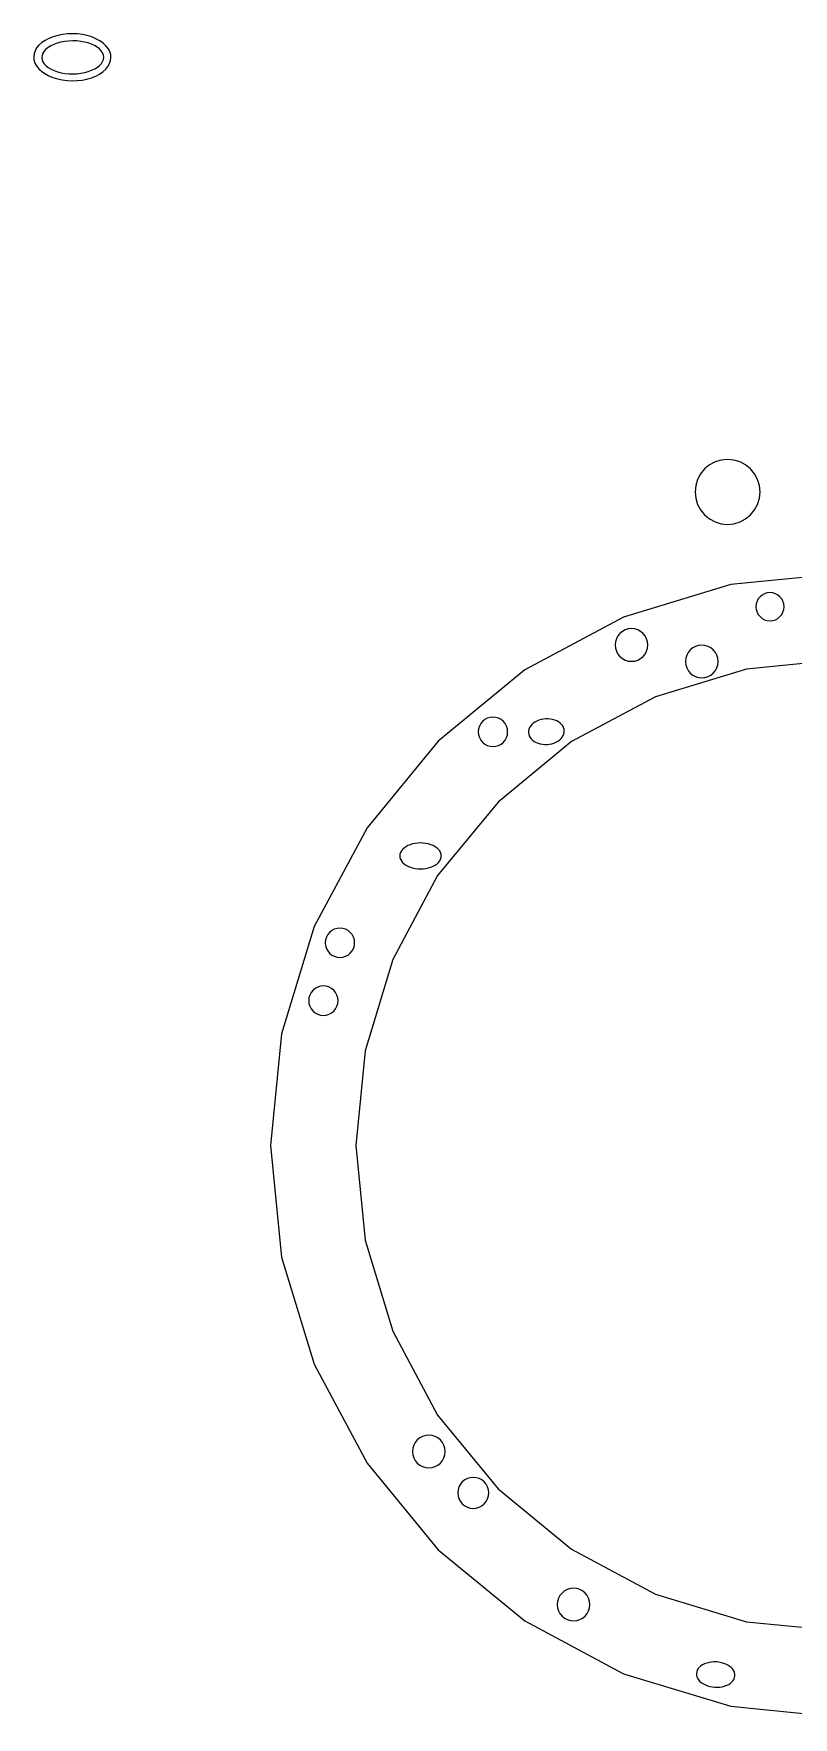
# Model space of a CAD drawing. Extents: x -1 to 217, y -22 to 302.
# Drawn here: x 160.04 to 175.59, y 21.17 to 55.63 of the extents above; entities that cross this region are included whole.
import ezdxf

# ---------------------------------------------------------------- set-up
doc = ezdxf.new("R2010")
doc.units = 0

msp = doc.modelspace()

# ---------------------------------------------------------------- linework, layer by layer
at = {"layer": 'CIRCLES'}
for p, q in [((174.114, 46.901), (173.99, 46.863)), ((174.244, 46.913), (174.114, 46.901)), ((174.374, 46.901), (174.244, 46.913)), ((174.498, 46.863), (174.374, 46.901)), ((173.692, 46.618), (173.63, 46.503)), ((173.774, 46.719), (173.692, 46.618)), ((173.875, 46.802), (173.774, 46.719)), ((173.99, 46.863), (173.875, 46.802)), ((174.613, 46.802), (174.498, 46.863)), ((174.714, 46.719), (174.613, 46.802)), ((174.796, 46.618), (174.714, 46.719)), ((174.858, 46.503), (174.796, 46.618)), ((173.592, 46.379), (173.58, 46.249)), ((173.58, 46.249), (173.592, 46.12)), ((173.63, 46.503), (173.592, 46.379)), ((174.896, 46.379), (174.858, 46.503)), ((174.908, 46.249), (174.896, 46.379)), ((174.896, 46.12), (174.908, 46.249)), ((173.592, 46.12), (173.63, 45.995)), ((173.63, 45.995), (173.692, 45.88)), ((173.692, 45.88), (173.774, 45.779)), ((174.714, 45.779), (174.796, 45.88)), ((174.796, 45.88), (174.858, 45.995)), ((174.858, 45.995), (174.896, 46.12)), ((173.774, 45.779), (173.875, 45.697)), ((173.875, 45.697), (173.99, 45.635)), ((173.99, 45.635), (174.114, 45.598)), ((174.114, 45.598), (174.244, 45.585)), ((174.244, 45.585), (174.374, 45.598)), ((174.374, 45.598), (174.498, 45.635)), ((174.498, 45.635), (174.613, 45.697)), ((174.613, 45.697), (174.714, 45.779)), ((176.594, 44.578), (174.31, 44.353)), ((174.31, 44.353), (172.114, 43.687)), ((174.952, 44.139), (174.908, 44.103)), ((175.002, 44.166), (174.952, 44.139)), ((175.056, 44.182), (175.002, 44.166)), ((175.112, 44.188), (175.056, 44.182)), ((175.168, 44.182), (175.112, 44.188)), ((175.222, 44.166), (175.168, 44.182)), ((175.272, 44.139), (175.222, 44.166)), ((175.315, 44.103), (175.272, 44.139)), ((174.829, 43.956), (174.824, 43.9)), ((174.824, 43.9), (174.829, 43.843)), ((174.846, 44.01), (174.829, 43.956)), ((174.829, 43.843), (174.846, 43.789)), ((174.872, 44.06), (174.846, 44.01)), ((174.846, 43.789), (174.872, 43.74)), ((174.908, 44.103), (174.872, 44.06)), ((175.351, 44.06), (175.315, 44.103)), ((175.378, 44.01), (175.351, 44.06)), ((175.351, 43.74), (175.378, 43.789)), ((175.394, 43.956), (175.378, 44.01)), ((175.378, 43.789), (175.394, 43.843)), ((175.4, 43.9), (175.394, 43.956)), ((175.394, 43.843), (175.4, 43.9)), ((172.114, 43.687), (170.09, 42.605)), ((172.147, 43.426), (172.09, 43.395)), ((172.21, 43.445), (172.147, 43.426)), ((172.275, 43.451), (172.21, 43.445)), ((172.341, 43.445), (172.275, 43.451)), ((172.404, 43.426), (172.341, 43.445)), ((172.461, 43.395), (172.404, 43.426)), ((174.872, 43.74), (174.908, 43.696)), ((174.908, 43.696), (174.952, 43.66)), ((174.952, 43.66), (175.002, 43.634)), ((175.002, 43.634), (175.056, 43.617)), ((175.056, 43.617), (175.112, 43.612)), ((175.112, 43.612), (175.168, 43.617)), ((175.168, 43.617), (175.222, 43.634)), ((175.222, 43.634), (175.272, 43.66)), ((175.272, 43.66), (175.315, 43.696)), ((175.315, 43.696), (175.351, 43.74)), ((171.947, 43.182), (171.941, 43.117)), ((171.941, 43.117), (171.947, 43.051)), ((171.966, 43.245), (171.947, 43.182)), ((171.997, 43.302), (171.966, 43.245)), ((172.039, 43.353), (171.997, 43.302)), ((172.09, 43.395), (172.039, 43.353)), ((172.512, 43.353), (172.461, 43.395)), ((172.554, 43.302), (172.512, 43.353)), ((172.585, 43.245), (172.554, 43.302)), ((172.604, 43.182), (172.585, 43.245)), ((172.61, 43.117), (172.604, 43.182)), ((172.604, 43.051), (172.61, 43.117)), ((173.587, 43.087), (173.529, 43.056)), ((173.65, 43.106), (173.587, 43.087)), ((173.715, 43.113), (173.65, 43.106)), ((173.78, 43.106), (173.715, 43.113)), ((173.843, 43.087), (173.78, 43.106)), ((173.901, 43.056), (173.843, 43.087)), ((171.947, 43.051), (171.966, 42.988)), ((171.966, 42.988), (171.997, 42.931)), ((171.997, 42.931), (172.039, 42.88)), ((172.039, 42.88), (172.09, 42.838)), ((172.09, 42.838), (172.147, 42.807)), ((172.147, 42.807), (172.21, 42.788)), ((172.21, 42.788), (172.275, 42.782)), ((172.275, 42.782), (172.341, 42.788)), ((172.341, 42.788), (172.404, 42.807)), ((172.404, 42.807), (172.461, 42.838)), ((172.461, 42.838), (172.512, 42.88)), ((172.512, 42.88), (172.554, 42.931)), ((172.554, 42.931), (172.585, 42.988)), ((172.585, 42.988), (172.604, 43.051)), ((173.387, 42.843), (173.38, 42.778)), ((173.38, 42.778), (173.387, 42.713)), ((173.406, 42.906), (173.387, 42.843)), ((173.437, 42.964), (173.406, 42.906)), ((173.478, 43.014), (173.437, 42.964)), ((173.529, 43.056), (173.478, 43.014)), ((173.951, 43.014), (173.901, 43.056)), ((173.993, 42.964), (173.951, 43.014)), ((174.024, 42.906), (173.993, 42.964)), ((174.043, 42.843), (174.024, 42.906)), ((174.05, 42.778), (174.043, 42.843)), ((174.043, 42.713), (174.05, 42.778)), ((176.574, 42.814), (174.634, 42.623)), ((170.09, 42.605), (168.316, 41.149)), ((174.634, 42.623), (172.769, 42.057)), ((173.387, 42.713), (173.406, 42.65)), ((173.406, 42.65), (173.437, 42.592)), ((173.437, 42.592), (173.478, 42.541)), ((173.478, 42.541), (173.529, 42.5)), ((173.529, 42.5), (173.587, 42.469)), ((173.587, 42.469), (173.65, 42.45)), ((173.65, 42.45), (173.715, 42.443)), ((173.715, 42.443), (173.78, 42.45)), ((173.78, 42.45), (173.843, 42.469)), ((173.843, 42.469), (173.901, 42.5)), ((173.901, 42.5), (173.951, 42.541)), ((173.951, 42.541), (173.993, 42.592)), ((173.993, 42.592), (174.024, 42.65)), ((174.024, 42.65), (174.043, 42.713)), ((172.769, 42.057), (171.05, 41.138)), ((169.144, 41.397), (169.138, 41.339)), ((169.161, 41.454), (169.144, 41.397)), ((169.189, 41.506), (169.161, 41.454)), ((169.226, 41.551), (169.189, 41.506)), ((169.272, 41.589), (169.226, 41.551)), ((169.324, 41.616), (169.272, 41.589)), ((169.38, 41.634), (169.324, 41.616)), ((169.439, 41.639), (169.38, 41.634)), ((169.498, 41.634), (169.439, 41.639)), ((169.554, 41.616), (169.498, 41.634)), ((169.606, 41.589), (169.554, 41.616)), ((169.652, 41.551), (169.606, 41.589)), ((169.689, 41.506), (169.652, 41.551)), ((169.717, 41.454), (169.689, 41.506)), ((169.734, 41.397), (169.717, 41.454)), ((169.74, 41.339), (169.734, 41.397)), ((168.316, 41.149), (166.861, 39.375)), ((169.138, 41.339), (169.144, 41.28)), ((169.144, 41.28), (169.161, 41.223)), ((169.161, 41.223), (169.189, 41.171)), ((169.189, 41.171), (169.226, 41.126)), ((169.226, 41.126), (169.272, 41.088)), ((169.272, 41.088), (169.324, 41.061)), ((169.324, 41.061), (169.38, 41.043)), ((169.38, 41.043), (169.439, 41.038)), ((169.439, 41.038), (169.498, 41.043)), ((169.498, 41.043), (169.554, 41.061)), ((171.05, 41.138), (169.544, 39.902)), ((169.554, 41.061), (169.606, 41.088)), ((169.606, 41.088), (169.652, 41.126)), ((169.652, 41.126), (169.689, 41.171)), ((169.689, 41.171), (169.717, 41.223)), ((169.717, 41.223), (169.734, 41.28)), ((169.734, 41.28), (169.74, 41.339)), ((169.544, 39.902), (168.307, 38.395)), ((166.861, 39.375), (165.779, 37.352)), ((168.307, 38.395), (167.389, 36.676)), ((165.779, 37.352), (165.113, 35.156)), ((166.094, 37.233), (166.056, 37.188)), ((166.139, 37.271), (166.094, 37.233)), ((166.191, 37.298), (166.139, 37.271)), ((166.248, 37.316), (166.191, 37.298)), ((166.306, 37.321), (166.248, 37.316)), ((166.365, 37.316), (166.306, 37.321)), ((166.422, 37.298), (166.365, 37.316)), ((166.474, 37.271), (166.422, 37.298)), ((166.519, 37.233), (166.474, 37.271)), ((166.557, 37.188), (166.519, 37.233)), ((166.011, 37.079), (166.006, 37.02)), ((166.006, 37.02), (166.011, 36.962)), ((166.029, 37.136), (166.011, 37.079)), ((166.011, 36.962), (166.029, 36.905)), ((166.056, 37.188), (166.029, 37.136)), ((166.029, 36.905), (166.056, 36.853)), ((166.584, 37.136), (166.557, 37.188)), ((166.557, 36.853), (166.584, 36.905)), ((166.602, 37.079), (166.584, 37.136)), ((166.584, 36.905), (166.602, 36.962)), ((166.607, 37.02), (166.602, 37.079)), ((166.602, 36.962), (166.607, 37.02)), ((166.056, 36.853), (166.094, 36.808)), ((166.094, 36.808), (166.139, 36.77)), ((166.139, 36.77), (166.191, 36.743)), ((166.191, 36.743), (166.248, 36.725)), ((166.248, 36.725), (166.306, 36.72)), ((166.306, 36.72), (166.365, 36.725)), ((166.365, 36.725), (166.422, 36.743)), ((166.422, 36.743), (166.474, 36.77)), ((166.474, 36.77), (166.519, 36.808)), ((166.519, 36.808), (166.557, 36.853)), ((167.389, 36.676), (166.823, 34.811)), ((165.673, 35.894), (165.667, 35.835)), ((165.69, 35.95), (165.673, 35.894)), ((165.718, 36.002), (165.69, 35.95)), ((165.755, 36.048), (165.718, 36.002)), ((165.801, 36.085), (165.755, 36.048)), ((165.853, 36.113), (165.801, 36.085)), ((165.909, 36.13), (165.853, 36.113)), ((165.968, 36.136), (165.909, 36.13)), ((166.027, 36.13), (165.968, 36.136)), ((166.083, 36.113), (166.027, 36.13)), ((166.135, 36.085), (166.083, 36.113)), ((166.181, 36.048), (166.135, 36.085)), ((166.218, 36.002), (166.181, 36.048)), ((166.246, 35.95), (166.218, 36.002)), ((166.263, 35.894), (166.246, 35.95)), ((166.269, 35.835), (166.263, 35.894)), ((165.667, 35.835), (165.673, 35.776)), ((165.673, 35.776), (165.69, 35.72)), ((165.69, 35.72), (165.718, 35.668)), ((165.718, 35.668), (165.755, 35.622)), ((165.755, 35.622), (165.801, 35.585)), ((165.801, 35.585), (165.853, 35.557)), ((165.853, 35.557), (165.909, 35.54)), ((165.909, 35.54), (165.968, 35.534)), ((165.968, 35.534), (166.027, 35.54)), ((166.027, 35.54), (166.083, 35.557)), ((166.083, 35.557), (166.135, 35.585)), ((166.135, 35.585), (166.181, 35.622)), ((166.181, 35.622), (166.218, 35.668)), ((166.218, 35.668), (166.246, 35.72)), ((166.246, 35.72), (166.263, 35.776)), ((166.263, 35.776), (166.269, 35.835)), ((165.113, 35.156), (164.888, 32.872)), ((166.823, 34.811), (166.632, 32.872)), ((164.888, 32.872), (165.113, 30.588)), ((166.632, 32.872), (166.823, 30.932)), ((166.823, 30.932), (167.389, 29.067)), ((165.113, 30.588), (165.779, 28.392)), ((167.389, 29.067), (168.307, 27.348)), ((165.779, 28.392), (166.861, 26.368)), ((168.307, 27.348), (169.544, 25.842)), ((167.941, 26.885), (167.89, 26.843)), ((167.999, 26.916), (167.941, 26.885)), ((168.062, 26.935), (167.999, 26.916)), ((168.127, 26.941), (168.062, 26.935)), ((168.192, 26.935), (168.127, 26.941)), ((168.255, 26.916), (168.192, 26.935)), ((168.313, 26.885), (168.255, 26.916)), ((168.363, 26.843), (168.313, 26.885)), ((167.799, 26.672), (167.792, 26.607)), ((167.792, 26.607), (167.799, 26.541)), ((167.818, 26.735), (167.799, 26.672)), ((167.799, 26.541), (167.818, 26.478)), ((167.849, 26.792), (167.818, 26.735)), ((167.89, 26.843), (167.849, 26.792)), ((168.405, 26.792), (168.363, 26.843)), ((168.436, 26.735), (168.405, 26.792)), ((168.455, 26.672), (168.436, 26.735)), ((168.436, 26.478), (168.455, 26.541)), ((168.462, 26.607), (168.455, 26.672)), ((168.455, 26.541), (168.462, 26.607)), ((166.861, 26.368), (168.316, 24.594)), ((167.818, 26.478), (167.849, 26.421)), ((167.849, 26.421), (167.89, 26.37)), ((167.89, 26.37), (167.941, 26.328)), ((167.941, 26.328), (167.999, 26.297)), ((167.999, 26.297), (168.062, 26.278)), ((168.062, 26.278), (168.127, 26.272)), ((168.127, 26.272), (168.192, 26.278)), ((168.192, 26.278), (168.255, 26.297)), ((168.255, 26.297), (168.313, 26.328)), ((168.313, 26.328), (168.363, 26.37)), ((168.363, 26.37), (168.405, 26.421)), ((168.405, 26.421), (168.436, 26.478)), ((168.744, 25.881), (168.726, 25.822)), ((168.773, 25.936), (168.744, 25.881)), ((168.812, 25.984), (168.773, 25.936)), ((168.861, 26.024), (168.812, 25.984)), ((168.915, 26.053), (168.861, 26.024)), ((168.975, 26.071), (168.915, 26.053)), ((169.037, 26.077), (168.975, 26.071)), ((169.099, 26.071), (169.037, 26.077)), ((169.159, 26.053), (169.099, 26.071)), ((169.213, 26.024), (169.159, 26.053)), ((169.262, 25.984), (169.213, 26.024)), ((169.301, 25.936), (169.262, 25.984)), ((169.33, 25.881), (169.301, 25.936)), ((169.348, 25.822), (169.33, 25.881)), ((168.726, 25.822), (168.719, 25.76)), ((168.719, 25.76), (168.726, 25.698)), ((168.726, 25.698), (168.744, 25.638)), ((168.744, 25.638), (168.773, 25.583)), ((168.773, 25.583), (168.812, 25.535)), ((168.812, 25.535), (168.861, 25.496)), ((169.213, 25.496), (169.262, 25.535)), ((169.262, 25.535), (169.301, 25.583)), ((169.301, 25.583), (169.33, 25.638)), ((169.33, 25.638), (169.348, 25.698)), ((169.355, 25.76), (169.348, 25.822)), ((169.348, 25.698), (169.355, 25.76)), ((169.544, 25.842), (171.05, 24.606)), ((168.861, 25.496), (168.915, 25.466)), ((168.915, 25.466), (168.975, 25.448)), ((168.975, 25.448), (169.037, 25.442)), ((169.037, 25.442), (169.099, 25.448)), ((169.099, 25.448), (169.159, 25.466)), ((169.159, 25.466), (169.213, 25.496)), ((168.316, 24.594), (170.09, 23.139)), ((171.05, 24.606), (172.769, 23.687)), ((170.962, 23.783), (170.904, 23.752)), ((171.025, 23.802), (170.962, 23.783)), ((171.09, 23.809), (171.025, 23.802)), ((171.155, 23.802), (171.09, 23.809)), ((171.218, 23.783), (171.155, 23.802)), ((171.276, 23.752), (171.218, 23.783)), ((170.762, 23.539), (170.755, 23.474)), ((170.755, 23.474), (170.762, 23.409)), ((170.781, 23.602), (170.762, 23.539)), ((170.812, 23.66), (170.781, 23.602)), ((170.854, 23.71), (170.812, 23.66)), ((170.904, 23.752), (170.854, 23.71)), ((171.327, 23.71), (171.276, 23.752)), ((171.368, 23.66), (171.327, 23.71)), ((171.399, 23.602), (171.368, 23.66)), ((171.418, 23.539), (171.399, 23.602)), ((171.425, 23.474), (171.418, 23.539)), ((171.418, 23.409), (171.425, 23.474)), ((172.769, 23.687), (174.634, 23.121)), ((170.09, 23.139), (172.114, 22.057)), ((170.762, 23.409), (170.781, 23.346)), ((170.781, 23.346), (170.812, 23.288)), ((170.812, 23.288), (170.854, 23.237)), ((170.854, 23.237), (170.904, 23.196)), ((170.904, 23.196), (170.962, 23.165)), ((170.962, 23.165), (171.025, 23.146)), ((171.025, 23.146), (171.09, 23.139)), ((171.09, 23.139), (171.155, 23.146)), ((171.155, 23.146), (171.218, 23.165)), ((171.218, 23.165), (171.276, 23.196)), ((171.276, 23.196), (171.327, 23.237)), ((171.327, 23.237), (171.368, 23.288)), ((171.368, 23.288), (171.399, 23.346)), ((171.399, 23.346), (171.418, 23.409)), ((174.634, 23.121), (176.574, 22.93)), ((172.114, 22.057), (174.31, 21.391)), ((174.31, 21.391), (176.594, 21.166))]:
    msp.add_line(p, q, dxfattribs=at)
at = {"layer": 'ELLIPSES'}
for p, q in [((160.27, 55.493), (160.202, 55.446)), ((160.348, 55.534), (160.27, 55.493)), ((160.435, 55.568), (160.348, 55.534)), ((160.528, 55.595), (160.435, 55.568)), ((160.626, 55.615), (160.528, 55.595)), ((160.728, 55.626), (160.626, 55.615)), ((160.831, 55.629), (160.728, 55.626)), ((160.934, 55.625), (160.831, 55.629)), ((161.036, 55.611), (160.934, 55.625)), ((161.134, 55.59), (161.036, 55.611)), ((161.226, 55.562), (161.134, 55.59)), ((161.312, 55.526), (161.226, 55.562)), ((161.39, 55.484), (161.312, 55.526)), ((160.043, 55.217), (160.036, 55.154)), ((160.036, 55.154), (160.042, 55.091)), ((160.064, 55.278), (160.043, 55.217)), ((160.097, 55.338), (160.064, 55.278)), ((160.144, 55.394), (160.097, 55.338)), ((160.202, 55.446), (160.144, 55.394)), ((160.209, 55.185), (160.204, 55.141)), ((160.225, 55.228), (160.209, 55.185)), ((160.252, 55.27), (160.225, 55.228)), ((160.288, 55.31), (160.252, 55.27)), ((160.334, 55.347), (160.288, 55.31)), ((160.388, 55.381), (160.334, 55.347)), ((160.45, 55.41), (160.388, 55.381)), ((160.519, 55.435), (160.45, 55.41)), ((160.593, 55.455), (160.519, 55.435)), ((160.671, 55.47), (160.593, 55.455)), ((160.752, 55.479), (160.671, 55.47)), ((160.835, 55.483), (160.752, 55.479)), ((160.917, 55.48), (160.835, 55.483)), ((160.999, 55.472), (160.917, 55.48)), ((161.077, 55.458), (160.999, 55.472)), ((161.151, 55.439), (161.077, 55.458)), ((161.22, 55.415), (161.151, 55.439)), ((161.283, 55.386), (161.22, 55.415)), ((161.337, 55.353), (161.283, 55.386)), ((161.384, 55.317), (161.337, 55.353)), ((161.42, 55.277), (161.384, 55.317)), ((161.458, 55.436), (161.39, 55.484)), ((161.447, 55.236), (161.42, 55.277)), ((161.464, 55.192), (161.447, 55.236)), ((161.515, 55.383), (161.458, 55.436)), ((161.469, 55.148), (161.464, 55.192)), ((161.464, 55.104), (161.469, 55.148)), ((161.56, 55.327), (161.515, 55.383)), ((161.593, 55.267), (161.56, 55.327)), ((161.613, 55.205), (161.593, 55.267)), ((161.619, 55.142), (161.613, 55.205)), ((160.042, 55.091), (160.062, 55.029)), ((160.062, 55.029), (160.095, 54.969)), ((160.095, 54.969), (160.14, 54.912)), ((160.14, 54.912), (160.197, 54.859)), ((160.197, 54.859), (160.265, 54.811)), ((160.204, 55.141), (160.21, 55.097)), ((160.21, 55.097), (160.226, 55.053)), ((160.226, 55.053), (160.253, 55.012)), ((160.253, 55.012), (160.29, 54.972)), ((160.265, 54.811), (160.343, 54.769)), ((160.29, 54.972), (160.336, 54.936)), ((160.336, 54.936), (160.391, 54.903)), ((160.391, 54.903), (160.453, 54.874)), ((160.453, 54.874), (160.522, 54.85)), ((160.522, 54.85), (160.597, 54.831)), ((160.597, 54.831), (160.675, 54.817)), ((160.675, 54.817), (160.756, 54.809)), ((160.756, 54.809), (160.839, 54.806)), ((160.839, 54.806), (160.921, 54.81)), ((160.921, 54.81), (161.002, 54.819)), ((161.002, 54.819), (161.081, 54.834)), ((161.081, 54.834), (161.155, 54.854)), ((161.155, 54.854), (161.223, 54.879)), ((161.223, 54.879), (161.285, 54.908)), ((161.285, 54.908), (161.34, 54.942)), ((161.306, 54.762), (161.385, 54.803)), ((161.34, 54.942), (161.386, 54.979)), ((161.385, 54.803), (161.453, 54.85)), ((161.386, 54.979), (161.422, 55.019)), ((161.422, 55.019), (161.448, 55.061)), ((161.448, 55.061), (161.464, 55.104)), ((161.453, 54.85), (161.511, 54.902)), ((161.511, 54.902), (161.557, 54.958)), ((161.557, 54.958), (161.591, 55.017)), ((161.591, 55.017), (161.612, 55.079)), ((161.612, 55.079), (161.619, 55.142)), ((160.343, 54.769), (160.428, 54.734)), ((160.428, 54.734), (160.521, 54.705)), ((160.521, 54.705), (160.619, 54.684)), ((160.619, 54.684), (160.72, 54.671)), ((160.72, 54.671), (160.824, 54.666)), ((160.824, 54.666), (160.927, 54.67)), ((160.927, 54.67), (161.029, 54.681)), ((161.029, 54.681), (161.127, 54.701)), ((161.127, 54.701), (161.22, 54.728)), ((161.22, 54.728), (161.306, 54.762)), ((170.168, 41.357), (170.167, 41.322)), ((170.176, 41.391), (170.168, 41.357)), ((170.19, 41.424), (170.176, 41.391)), ((170.209, 41.456), (170.19, 41.424)), ((170.234, 41.486), (170.209, 41.456)), ((170.264, 41.513), (170.234, 41.486)), ((170.299, 41.538), (170.264, 41.513)), ((170.338, 41.559), (170.299, 41.538)), ((170.38, 41.577), (170.338, 41.559)), ((170.425, 41.59), (170.38, 41.577)), ((170.472, 41.599), (170.425, 41.59)), ((170.519, 41.604), (170.472, 41.599)), ((170.567, 41.605), (170.519, 41.604)), ((170.615, 41.6), (170.567, 41.605)), ((170.661, 41.592), (170.615, 41.6)), ((170.705, 41.579), (170.661, 41.592)), ((170.746, 41.562), (170.705, 41.579)), ((170.783, 41.542), (170.746, 41.562)), ((170.816, 41.518), (170.783, 41.542)), ((170.844, 41.491), (170.816, 41.518)), ((170.867, 41.461), (170.844, 41.491)), ((170.884, 41.429), (170.867, 41.461)), ((170.895, 41.396), (170.884, 41.429)), ((170.9, 41.362), (170.895, 41.396)), ((170.899, 41.328), (170.9, 41.362)), ((170.167, 41.322), (170.172, 41.288)), ((170.172, 41.288), (170.183, 41.255)), ((170.183, 41.255), (170.2, 41.224)), ((170.2, 41.224), (170.223, 41.194)), ((170.223, 41.194), (170.252, 41.167)), ((170.252, 41.167), (170.285, 41.143)), ((170.285, 41.143), (170.322, 41.123)), ((170.322, 41.123), (170.363, 41.106)), ((170.363, 41.106), (170.407, 41.093)), ((170.407, 41.093), (170.453, 41.084)), ((170.453, 41.084), (170.5, 41.08)), ((170.5, 41.08), (170.548, 41.081)), ((170.548, 41.081), (170.596, 41.086)), ((170.596, 41.086), (170.642, 41.095)), ((170.642, 41.095), (170.687, 41.108)), ((170.687, 41.108), (170.729, 41.126)), ((170.729, 41.126), (170.768, 41.147)), ((170.768, 41.147), (170.803, 41.171)), ((170.803, 41.171), (170.833, 41.199)), ((170.833, 41.199), (170.858, 41.229)), ((170.858, 41.229), (170.878, 41.261)), ((170.878, 41.261), (170.891, 41.294)), ((170.891, 41.294), (170.899, 41.328)), ((167.621, 38.96), (167.59, 38.931)), ((167.657, 38.986), (167.621, 38.96)), ((167.699, 39.009), (167.657, 38.986)), ((167.745, 39.028), (167.699, 39.009)), ((167.795, 39.043), (167.745, 39.028)), ((167.848, 39.054), (167.795, 39.043)), ((167.902, 39.061), (167.848, 39.054)), ((167.958, 39.063), (167.902, 39.061)), ((168.013, 39.061), (167.958, 39.063)), ((168.067, 39.054), (168.013, 39.061)), ((168.12, 39.043), (168.067, 39.054)), ((168.17, 39.028), (168.12, 39.043)), ((168.216, 39.009), (168.17, 39.028)), ((168.258, 38.986), (168.216, 39.009)), ((168.294, 38.96), (168.258, 38.986)), ((168.325, 38.931), (168.294, 38.96)), ((167.536, 38.833), (167.533, 38.798)), ((167.533, 38.798), (167.536, 38.764)), ((167.547, 38.867), (167.536, 38.833)), ((167.536, 38.764), (167.547, 38.73)), ((167.565, 38.9), (167.547, 38.867)), ((167.547, 38.73), (167.565, 38.697)), ((167.59, 38.931), (167.565, 38.9)), ((167.565, 38.697), (167.59, 38.666)), ((167.59, 38.666), (167.621, 38.637)), ((167.621, 38.637), (167.657, 38.611)), ((167.657, 38.611), (167.699, 38.588)), ((168.216, 38.588), (168.258, 38.611)), ((168.258, 38.611), (168.294, 38.637)), ((168.294, 38.637), (168.325, 38.666)), ((168.35, 38.9), (168.325, 38.931)), ((168.325, 38.666), (168.35, 38.697)), ((168.368, 38.867), (168.35, 38.9)), ((168.35, 38.697), (168.368, 38.73)), ((168.379, 38.833), (168.368, 38.867)), ((168.368, 38.73), (168.379, 38.764)), ((168.382, 38.798), (168.379, 38.833)), ((168.379, 38.764), (168.382, 38.798)), ((167.699, 38.588), (167.745, 38.569)), ((167.745, 38.569), (167.795, 38.554)), ((167.795, 38.554), (167.848, 38.543)), ((167.848, 38.543), (167.902, 38.536)), ((167.902, 38.536), (167.958, 38.534)), ((167.958, 38.534), (168.013, 38.536)), ((168.013, 38.536), (168.067, 38.543)), ((168.067, 38.543), (168.12, 38.554)), ((168.12, 38.554), (168.17, 38.569)), ((168.17, 38.569), (168.216, 38.588)), ((173.612, 22.098), (173.606, 22.065)), ((173.606, 22.065), (173.608, 22.031)), ((173.624, 22.131), (173.612, 22.098)), ((173.642, 22.162), (173.624, 22.131)), ((173.667, 22.191), (173.642, 22.162)), ((173.697, 22.217), (173.667, 22.191)), ((173.733, 22.24), (173.697, 22.217)), ((173.773, 22.26), (173.733, 22.24)), ((173.817, 22.277), (173.773, 22.26)), ((173.864, 22.289), (173.817, 22.277)), ((173.913, 22.297), (173.864, 22.289)), ((173.964, 22.3), (173.913, 22.297)), ((174.015, 22.299), (173.964, 22.3)), ((174.066, 22.294), (174.015, 22.299)), ((174.116, 22.284), (174.066, 22.294)), ((174.164, 22.27), (174.116, 22.284)), ((174.21, 22.252), (174.164, 22.27)), ((174.251, 22.231), (174.21, 22.252)), ((174.289, 22.206), (174.251, 22.231)), ((174.321, 22.179), (174.289, 22.206)), ((174.348, 22.149), (174.321, 22.179)), ((174.369, 22.117), (174.348, 22.149)), ((174.383, 22.084), (174.369, 22.117)), ((174.391, 22.05), (174.383, 22.084)), ((173.608, 22.031), (173.616, 21.997)), ((173.616, 21.997), (173.63, 21.964)), ((173.63, 21.964), (173.651, 21.932)), ((173.651, 21.932), (173.678, 21.902)), ((173.678, 21.902), (173.71, 21.875)), ((173.71, 21.875), (173.748, 21.85)), ((173.748, 21.85), (173.789, 21.829)), ((173.789, 21.829), (173.834, 21.811)), ((173.834, 21.811), (173.882, 21.797)), ((173.882, 21.797), (173.932, 21.787)), ((173.932, 21.787), (173.983, 21.782)), ((173.983, 21.782), (174.035, 21.781)), ((174.035, 21.781), (174.086, 21.784)), ((174.086, 21.784), (174.135, 21.792)), ((174.135, 21.792), (174.182, 21.804)), ((174.182, 21.804), (174.226, 21.821)), ((174.226, 21.821), (174.266, 21.841)), ((174.266, 21.841), (174.302, 21.864)), ((174.302, 21.864), (174.332, 21.89)), ((174.332, 21.89), (174.356, 21.919)), ((174.356, 21.919), (174.375, 21.95)), ((174.375, 21.95), (174.387, 21.983)), ((174.387, 21.983), (174.392, 22.016)), ((174.392, 22.016), (174.391, 22.05))]:
    msp.add_line(p, q, dxfattribs=at)

doc.saveas('drawing.dxf')
